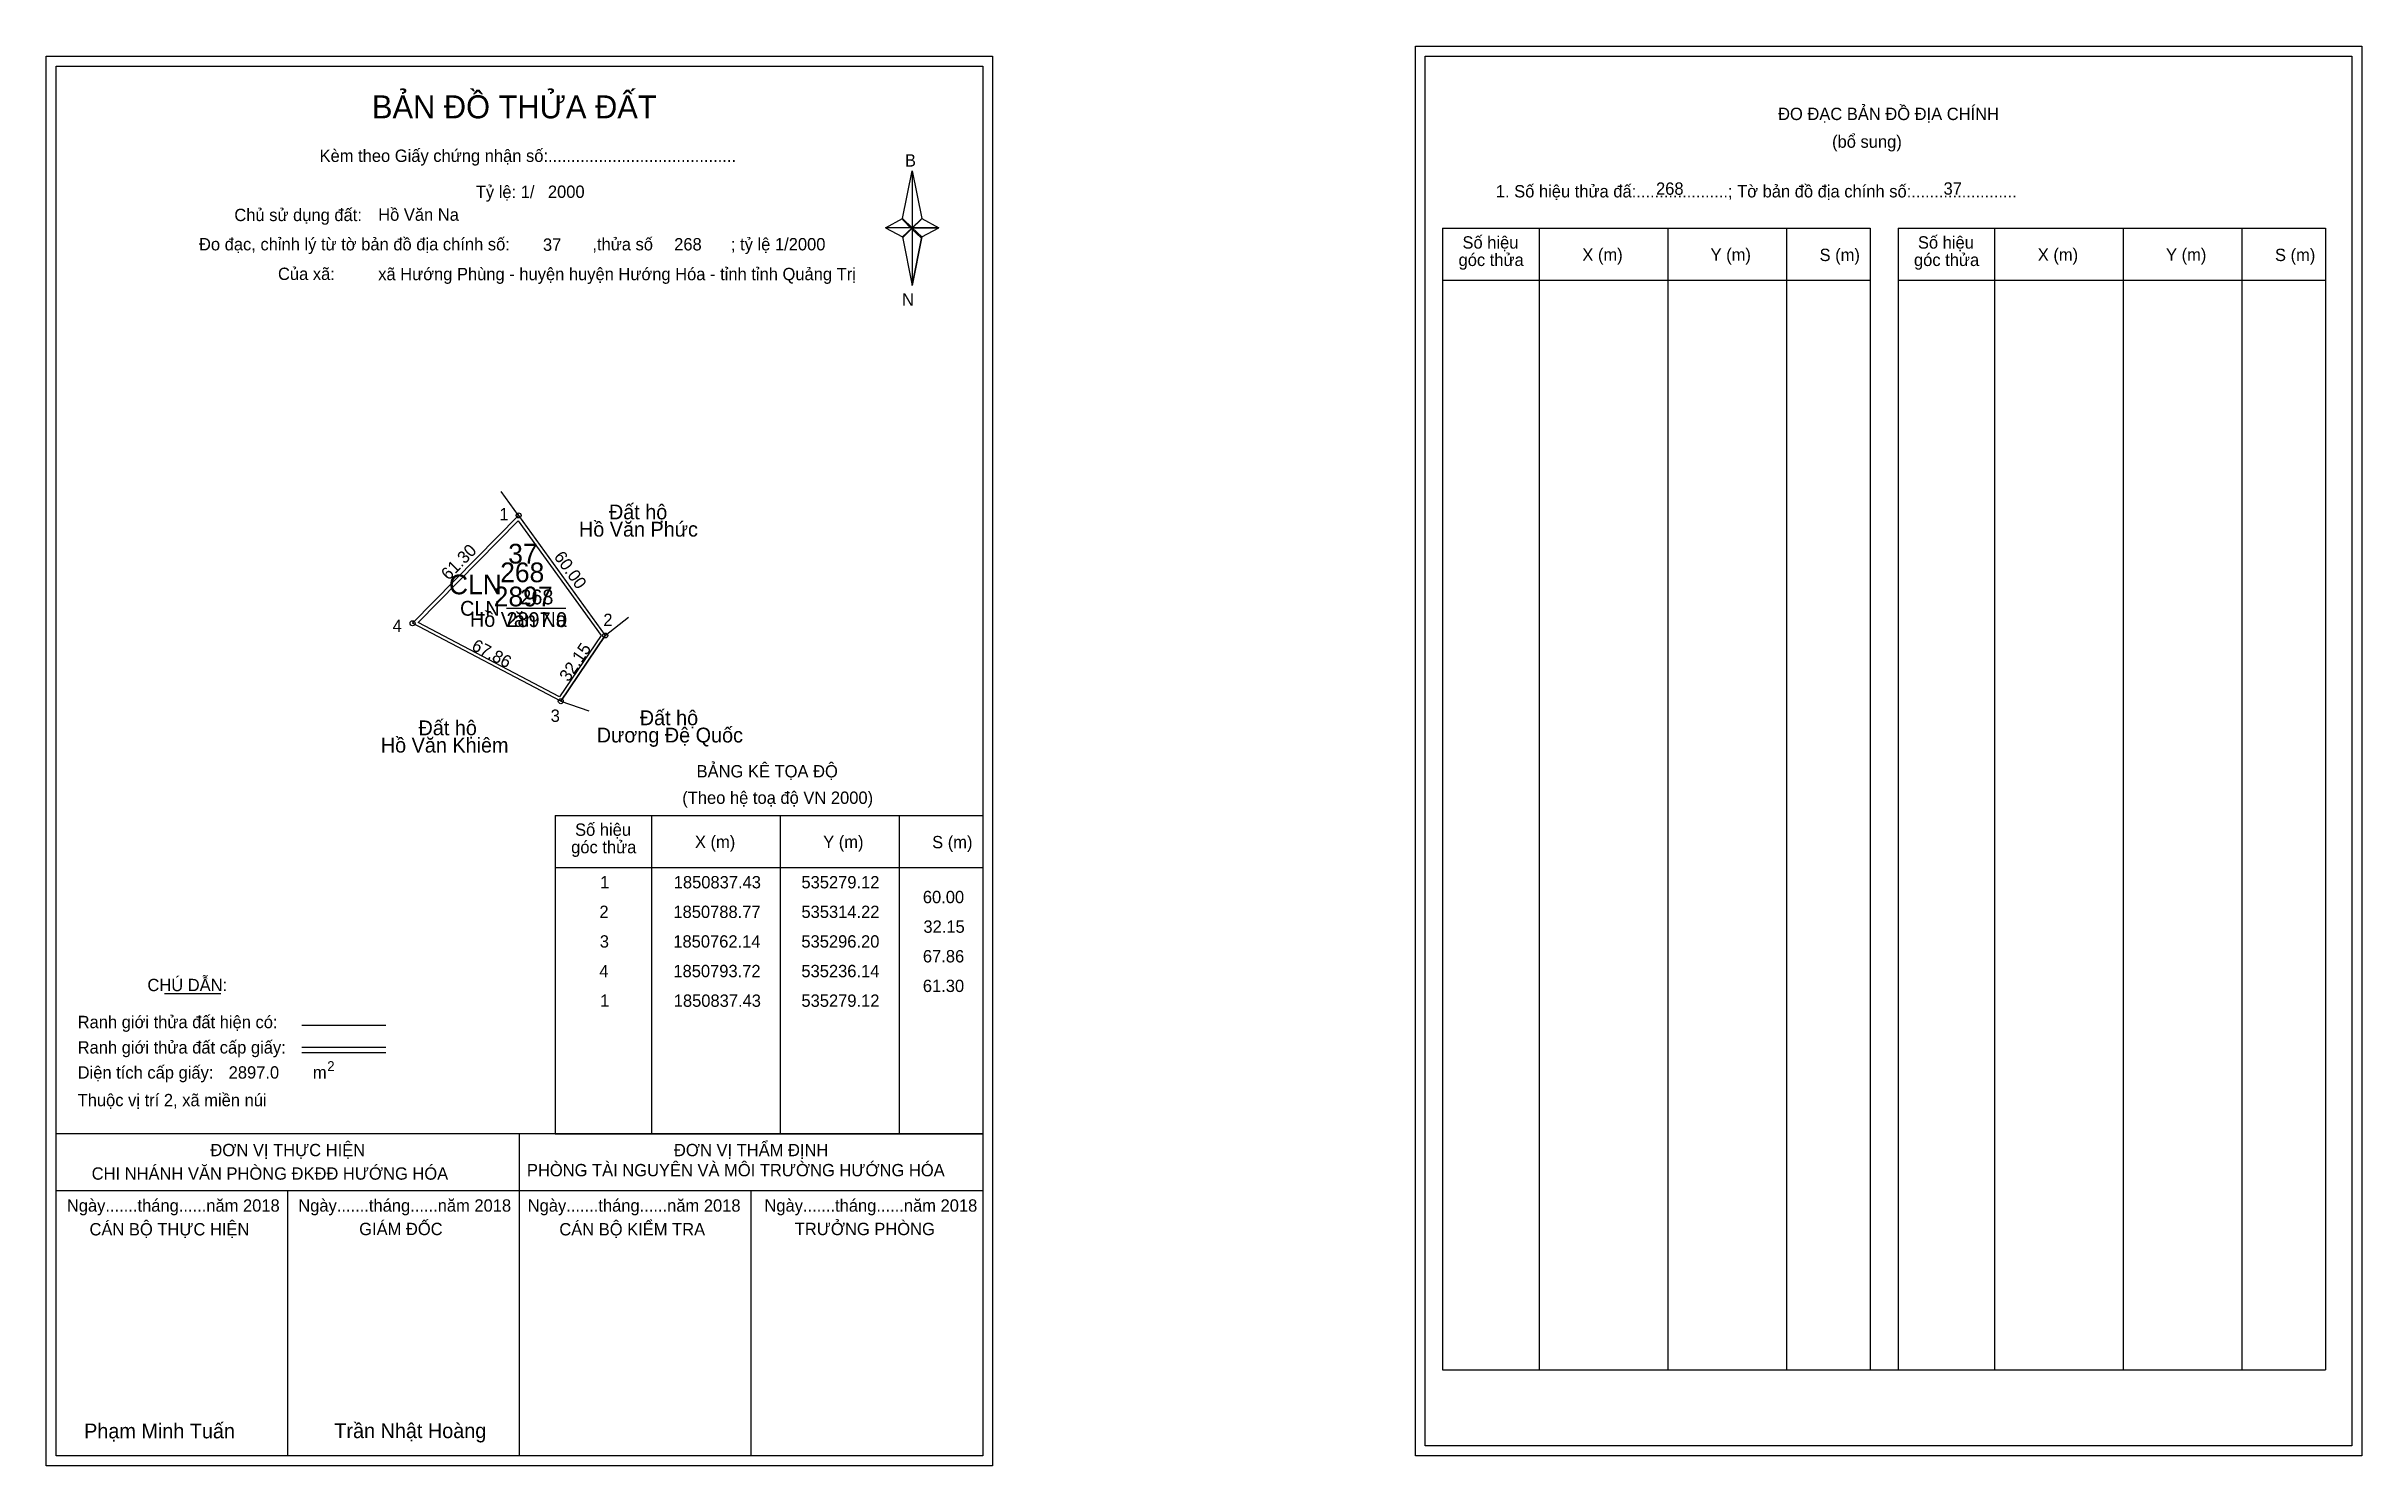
# Model space of a CAD drawing. Extents: x 535088 to 536026, y 1850452 to 1851028.
import ezdxf

# ---------------------------------------------------------------- set-up
doc = ezdxf.new("R2010")
doc.units = 0
for name, color, linetype in [('Level 1', 7, 'Continuous'), ('Level 10', 7, 'Continuous'), ('Level 11', 7, 'Continuous'), ('Level 13', 7, 'Continuous'), ('Level 2', 7, 'Continuous'), ('Level 27', 7, 'Continuous'), ('Level 3', 7, 'Continuous'), ('Level 36', 7, 'Continuous'), ('Level 4', 7, 'Continuous'), ('Level 49', 7, 'Continuous'), ('Level 5', 7, 'Continuous'), ('Level 53', 7, 'Continuous'), ('Level 55', 7, 'Continuous'), ('Level 6', 7, 'Continuous'), ('Level 63', 7, 'Continuous'), ('Level 7', 7, 'Continuous'), ('Level 9', 7, 'Continuous')]:
    doc.layers.add(name, color=color, linetype=linetype)

msp = doc.modelspace()

# ---------------------------------------------------------------- linework, layer by layer
at = {"layer": 'Level 1'}
for p, q in [((535091.77, 1851019.51), (535091.77, 1851019.51)), ((535646.42, 1851023.51), (535646.42, 1851023.51)), ((535434.62, 1850957.75), (535438.55, 1850977.03)), ((535438.55, 1850977.03), (535438.55, 1850953.98)), ((535438.55, 1850977.03), (535442.49, 1850957.75)), ((535427.73, 1850953.98), (535434.62, 1850957.75)), ((535434.62, 1850957.75), (535438.55, 1850953.98)), ((535438.26, 1850953.54), (535434.62, 1850957.31)), ((535438.55, 1850953.98), (535434.62, 1850950.3)), ((535438.26, 1850953.54), (535434.62, 1850949.86)), ((535434.62, 1850949.86), (535438.26, 1850953.54)), ((535442.19, 1850957.31), (535438.26, 1850953.54)), ((535438.26, 1850953.54), (535442.19, 1850957.31)), ((535442.19, 1850949.86), (535438.26, 1850953.54)), ((535442.49, 1850957.75), (535438.55, 1850953.98)), ((535438.55, 1850953.98), (535438.55, 1850930.58)), ((535438.55, 1850953.98), (535449.37, 1850953.98)), ((535438.55, 1850953.98), (535442.49, 1850950.3)), ((535442.49, 1850950.3), (535449.37, 1850953.98)), ((535653.48, 1850953.8), (535826.69, 1850953.8)), ((535692.66, 1850491.27), (535692.66, 1850953.8)), ((535744.81, 1850491.27), (535744.81, 1850953.8)), ((535792.75, 1850953.8), (535792.75, 1850491.27)), ((535826.69, 1850953.8), (535826.69, 1850491.27)), ((535838, 1850953.8), (536011.2, 1850953.8)), ((535877.18, 1850491.27), (535877.18, 1850953.8)), ((535929.32, 1850491.27), (535929.32, 1850953.8)), ((535977.27, 1850953.8), (535977.27, 1850491.27)), ((536011.2, 1850953.8), (536011.2, 1850491.27)), ((535434.62, 1850950.3), (535438.55, 1850930.58)), ((535442.49, 1850950.3), (535438.55, 1850930.58)), ((535653.48, 1850932.75), (535826.69, 1850932.75)), ((535838, 1850932.75), (536011.2, 1850932.75)), ((535293.96, 1850715.86), (535467.16, 1850715.86)), ((535333.14, 1850586.81), (535333.14, 1850715.86)), ((535385.28, 1850586.81), (535385.28, 1850715.86)), ((535433.23, 1850715.86), (535433.23, 1850586.81)), ((535293.96, 1850694.8), (535467.16, 1850694.8)), ((535135.61, 1850643.64), (535158.41, 1850643.64)), ((535191.34, 1850630.83), (535225.36, 1850630.83)), ((535191.34, 1850621.94), (535225.36, 1850621.94)), ((535191.34, 1850619.75), (535225.36, 1850619.75)), ((535305.43, 1850586.81), (535091.77, 1850586.81)), ((535467.16, 1850586.81), (535257.48, 1850586.81)), ((535279.47, 1850456.36), (535279.47, 1850586.81)), ((535293.96, 1850586.8), (535467.16, 1850586.8)), ((535467.17, 1850563.71), (535091.77, 1850563.71)), ((535185.62, 1850456.36), (535185.62, 1850563.71)), ((535373.32, 1850456.36), (535373.32, 1850563.71)), ((535653.48, 1850491.27), (536011.2, 1850491.27)), ((535467.16, 1850456.36), (535467.16, 1850456.36)), ((536021.82, 1850460.36), (536021.82, 1850460.36))]:
    msp.add_line(p, q, dxfattribs=at)
for points in [[(535434.62, 1850957.75), (535438.55, 1850977.03), (535438.55, 1850953.98)], [(535427.73, 1850953.98), (535434.62, 1850950.3), (535438.55, 1850953.98)], [(535438.55, 1850953.98), (535442.49, 1850957.75), (535449.37, 1850953.98)], [(535438.55, 1850953.98), (535438.55, 1850930.58), (535442.49, 1850950.3)]]:
    msp.add_lwpolyline(points, close=True, dxfattribs=at)
at = {"layer": 'Level 10'}
for q in [(535236.14, 1850793.72), (535314.22, 1850788.77)]:
    msp.add_line((535296.2, 1850762.14), q, dxfattribs=at)
for points in [[(535314.22, 1850788.77), (535296.2, 1850762.14), (535236.14, 1850793.72), (535279.12, 1850837.43)], [(535312.51, 1850788.74), (535295.74, 1850763.96), (535238.46, 1850794.08), (535278.96, 1850835.27)]]:
    msp.add_lwpolyline(points, close=True, dxfattribs=at)
at = {"layer": 'Level 11'}
for centre in [(535279.12, 1850837.43), (535236.14, 1850793.72), (535314.22, 1850788.77), (535314.22, 1850788.77), (535296.2, 1850762.14)]:
    msp.add_circle(centre, 1, dxfattribs=at)
at = {"layer": 'Level 27'}
for p, q in [((535279.12, 1850837.43), (535272.11, 1850847.17)), ((535314.22, 1850788.77), (535323.7, 1850796.13)), ((535296.2, 1850762.14), (535307.53, 1850758.19))]:
    msp.add_line(p, q, dxfattribs=at)
at = {"layer": 'Level 3'}
for p, q in [((535653.48, 1850953.8), (535653.48, 1850491.27)), ((535838, 1850953.8), (535838, 1850491.27)), ((535293.96, 1850715.86), (535293.96, 1850586.81))]:
    msp.add_line(p, q, dxfattribs=at)
at = {"layer": 'Level 63'}
for points in [[(535642.42, 1851027.51), (536025.82, 1851027.51), (536025.82, 1850456.36), (535642.42, 1850456.36)], [(535087.77, 1851023.51), (535471.17, 1851023.51), (535471.17, 1850452.36), (535087.77, 1850452.36)], [(535091.77, 1851019.51), (535467.17, 1851019.51), (535467.17, 1850456.36), (535091.77, 1850456.36)], [(535646.42, 1851023.51), (536021.82, 1851023.51), (536021.82, 1850460.36), (535646.42, 1850460.36)]]:
    msp.add_lwpolyline(points, close=True, dxfattribs=at)
at = {"layer": 'Level 9'}
msp.add_line((535274.19, 1850799.78), (535298.27, 1850799.78), dxfattribs=at)

# ---------------------------------------------------------------- texts
at = {"layer": 'Level 1'}
for s, height, p in [('BẢN ĐỒ THỬA ĐẤT', 9.3313, (535219.7, 1850998.32)), ('ĐO ĐẠC BẢN ĐỒ ĐỊA CHÍNH', 5, (535789.37, 1850997.63)), ('(bổ sung)', 5, (535811.25, 1850986.39)), ('Kèm theo Giấy chứng nhận số:.........................................', 5, (535198.47, 1850980.66)), ('B', 5, (535435.64, 1850978.78)), ('1. Số hiệu thửa đấ:....................; Tờ bản đồ địa chính số:.......................', 5, (535675.03, 1850966.27)), ('Chủ sử dụng đất:', 5, (535163.95, 1850956.68)), ('Đo đạc, chỉnh lý từ tờ bản đồ địa chính số:                  ,thửa số                 ; tỷ lệ 1/2000', 5, (535149.63, 1850944.82)), ('góc thửa', 5, (535659.93, 1850938.48)), ('Số hiệu', 5, (535661.51, 1850945.54)), ('X (m)', 5, (535710.08, 1850940.59)), ('Y (m)', 5, (535762.03, 1850940.59)), ('S (m)', 5, (535806.19, 1850940.49)), ('góc thửa', 5, (535844.44, 1850938.48)), ('Số hiệu', 5, (535846.03, 1850945.54)), ('X (m)', 5, (535894.59, 1850940.59)), ('Y (m)', 5, (535946.55, 1850940.59)), ('S (m)', 5, (535990.7, 1850940.49)), ('Của xã:', 5, (535181.63, 1850932.82)), ('N', 5, (535434.44, 1850922.44)), ('BẢNG KÊ TỌA ĐỘ', 5, (535351.23, 1850731.26)), ('(Theo hệ toạ độ VN 2000)', 5, (535345.42, 1850720.54)), ('Số hiệu', 5, (535301.99, 1850707.59)), ('góc thửa', 5, (535300.41, 1850700.53)), ('X (m)', 5, (535350.55, 1850702.64)), ('Y (m)', 5, (535402.51, 1850702.64)), ('S (m)', 5, (535446.66, 1850702.54)), ('CHÚ DẪN:', 5, (535128.73, 1850644.65)), ('Ranh giới thửa đất hiện có:', 5, (535100.47, 1850629.65)), ('Ranh giới thửa đất cấp giấy:', 5, (535100.47, 1850619.37)), ('Diện tích cấp giấy:', 5, (535100.47, 1850609.21)), ('2', 4, (535201.57, 1850612.27)), ('m', 5, (535195.78, 1850609.25)), ('Thuộc vị trí 2, xã miền núi', 5, (535100.47, 1850598.01)), ('ĐƠN VỊ THỰC HIỆN', 5, (535154.24, 1850577.77)), ('ĐƠN VỊ THẨM ĐỊNH', 5, (535342.04, 1850577.77)), ('CHI NHÁNH VĂN PHÒNG ĐKĐĐ HƯỚNG HÓA', 5, (535106.15, 1850568.25)), ('PHÒNG TÀI NGUYÊN VÀ MÔI TRƯỜNG HƯỚNG HÓA', 5, (535282.49, 1850569.63)), ('Ngày.......tháng......năm 2018', 5, (535096.1, 1850555.3)), ('Ngày.......tháng......năm 2018', 5, (535189.85, 1850555.3)), ('Ngày.......tháng......năm 2018', 5, (535282.8, 1850555.3)), ('Ngày.......tháng......năm 2018', 5, (535378.71, 1850555.3)), ('CÁN BỘ THỰC HIỆN', 5, (535105.27, 1850545.67)), ('GIÁM ĐỐC', 5, (535214.53, 1850545.79)), ('CÁN BỘ KIỂM TRA', 5, (535295.61, 1850545.67)), ('TRƯỞNG PHÒNG', 5, (535390.99, 1850545.79)), ('Phạm Minh Tuấn', 6, (535103.09, 1850463.44)), ('Trần Nhật Hoàng', 6, (535204.47, 1850463.54))]:
    msp.add_text(s, height=height, dxfattribs=at).set_placement(p)
at = {"layer": 'Level 11'}
msp.add_text('Tỷ lệ: 1/', height=5, dxfattribs=at).set_placement((535261.78, 1850966.04))
at = {"layer": 'Level 13'}
for s, p in [('CLN', (535255.4, 1850796.78)), ('268', (535279.83, 1850801.38)), ('2897.0', (535274.2, 1850792.18))]:
    msp.add_text(s, height=6, dxfattribs=at).set_placement(p)
at = {"layer": 'Level 2'}
msp.add_text('Hồ Văn Na', height=6, dxfattribs=at).set_placement((535259.39, 1850792.28))
at = {"layer": 'Level 3'}
msp.add_text('CLN ', height=8, dxfattribs=at).set_placement((535250.9, 1850805.46))
at = {"layer": 'Level 36'}
for s, p in [('Đất hộ', (535315.71, 1850835.83)), ('Hồ Văn Phức', (535303.57, 1850828.83)), ('Đất hộ', (535328.21, 1850752.42)), ('Hồ Văn Khiêm', (535223.29, 1850741.34)), ('Đất hộ', (535238.56, 1850748.34)), ('Dương Đệ Quốc', (535310.78, 1850745.42))]:
    msp.add_text(s, height=6, dxfattribs=at).set_placement(p)
at = {"layer": 'Level 4'}
msp.add_text('268', height=8, dxfattribs=at).set_placement((535271.66, 1850810.35))
at = {"layer": 'Level 49'}
for s, rotation, p in [('61.30', 45.48247, (535250.75, 1850810.86)), ('60.00', 305.80411, (535293.18, 1850820.67)), ('67.86', 332.26427, (535259.68, 1850783.15)), ('32.15', 55.91456, (535299.36, 1850769.67))]:
    msp.add_text(s, height=5, rotation=rotation, dxfattribs=at).set_placement(p)
at = {"layer": 'Level 5'}
msp.add_text('2897', height=8, dxfattribs=at).set_placement((535269.05, 1850800.57))
at = {"layer": 'Level 53'}
for s, p in [('1', (535312.16, 1850686.3)), ('1850837.43', (535341.97, 1850686.3)), ('535279.12', (535393.7, 1850686.3)), ('60.00', (535442.89, 1850680.3)), ('2', (535311.86, 1850674.3)), ('1850788.77', (535341.83, 1850674.3)), ('535314.22', (535393.7, 1850674.3)), ('32.15', (535443.12, 1850668.3)), ('3', (535312.01, 1850662.3)), ('1850762.14', (535341.79, 1850662.3)), ('535296.20', (535393.68, 1850662.3)), ('4', (535311.83, 1850650.3)), ('1850793.72', (535341.82, 1850650.3)), ('535236.14', (535393.68, 1850650.3)), ('67.86', (535442.91, 1850656.3)), ('1', (535312.16, 1850638.3)), ('1850837.43', (535341.97, 1850638.3)), ('535279.12', (535393.7, 1850638.3)), ('61.30', (535442.89, 1850644.3))]:
    msp.add_text(s, height=5, dxfattribs=at).set_placement(p)
at = {"layer": 'Level 55'}
for s, height, p in [('47', 0.22, (535278.96, 1850837.21)), ('47', 0.22, (535278.96, 1850837.21)), ('1', 0.8, (535278.9, 1850837.43)), ('55', 0.22, (535278.97, 1850837.21)), ('55', 0.22, (535278.97, 1850837.21)), ('4', 0.8, (535235.86, 1850793.72)), ('55', 0.22, (535235.99, 1850793.5)), ('55', 0.22, (535235.99, 1850793.5)), ('2', 0.8, (535313.95, 1850788.77)), ('47', 0.22, (535314.06, 1850788.55)), ('47', 0.22, (535314.06, 1850788.55)), ('61', 0.22, (535314.08, 1850788.55)), ('3', 0.8, (535295.95, 1850762.14)), ('55', 0.22, (535296.05, 1850761.92)), ('55', 0.22, (535296.05, 1850761.92)), ('61', 0.22, (535296.06, 1850761.92))]:
    msp.add_text(s, height=height, dxfattribs=at).set_placement(p)
at = {"layer": 'Level 6'}
for s, p in [('2000', (535290.98, 1850966.08)), ('268', (535739.93, 1850967.35)), ('37', (535856.42, 1850967.39)), ('Hồ Văn Na', (535222.22, 1850956.81)), ('37', (535288.98, 1850944.64)), ('268', (535342.14, 1850944.8)), ('xã Hướng Phùng - huyện huyện Hướng Hóa - tỉnh tỉnh Quảng Trị', (535222.24, 1850932.73)), ('2897.0', (535161.65, 1850609.22))]:
    msp.add_text(s, height=5, dxfattribs=at).set_placement(p)
at = {"layer": 'Level 7'}
msp.add_text('37', height=8, dxfattribs=at).set_placement((535274.9, 1850817.91))
at = {"layer": 'Level 9'}
for s, p in [('1', (535271.34, 1850835.42)), ('4', (535228.1, 1850790.23)), ('2', (535313.44, 1850792.6)), ('3', (535292.11, 1850753.77))]:
    msp.add_text(s, height=5, dxfattribs=at).set_placement(p)

doc.saveas('drawing.dxf')
